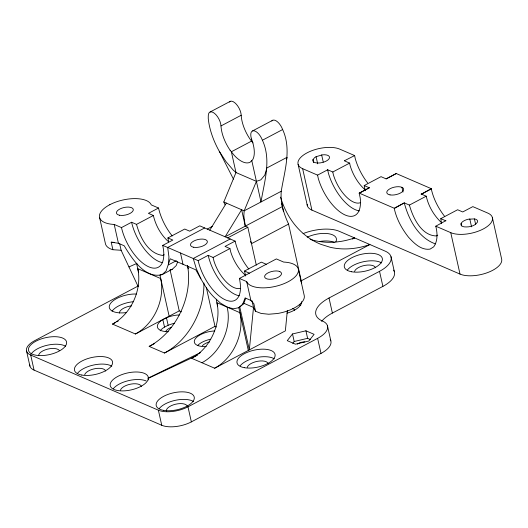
<?xml version="1.0" encoding="UTF-8"?>
<svg xmlns="http://www.w3.org/2000/svg" width="528" height="528" viewBox="0 0 528 528"><rect width="100%" height="100%" fill="white"/><g stroke="black" fill="none" stroke-linecap="round" stroke-linejoin="round"><path stroke-width="0.79" d="M148.19 378.404L148.183 379.289A19.483 8.666 -12.6 0 1 118.892 390.707A19.483 8.666 -12.6 0 1 119.071 375.778A19.483 8.666 -12.6 0 1 148.21 376.979L148.19 378.404L197.406 355.258M271.801 120.998A10.177 4.765 62.2 0 1 282.645 129.545C291.786 149.384 284.526 171.013 281.239 191.268C280.256 202.6 283.846 213.906 288.572 224.083L301.739 282.988M287.357 310.471L285.358 330.871L214.639 368.221L191.644 358.294A43.19 32.987 -66.6 0 0 217.774 307.883L216.282 299.27C207.082 291.364 201.808 280.104 195.769 269.808L170.234 258.779L166.109 270.923L162.155 274.626C144.811 279.16 131.762 258.238 124.186 245.771L118.417 243.276L111.203 242.18L112.886 249.718L121.123 250.265L138.072 286.361M286.48 159.436L287.113 157.285L266.891 167.963L264.785 175.151L260.832 179.843L256.417 181.361L235.983 172.537L231.363 151.78L230.122 150.256M177.652 261.809L176.207 265.591L172.26 269.287L162.155 274.626M217.714 305.95L216.988 302.742L227.278 307.171L233.521 308.781L238.841 307.679L243.738 303.481L245.777 298.162M225.073 204.818L223.799 201.986L235.983 172.537M251.585 139.148A26.717 12.507 62.2 0 1 252.529 159.938L251.797 160.624L256.417 181.361L244.167 210.844L243.844 215.84L245.282 226.149L247.823 227.258L256.318 265.148M209.788 230.188L226.347 203.095M292.505 333.96L287.258 340.652L295.429 344.183L308.847 341.022L314.094 334.33L305.923 330.799L292.505 333.96L294.188 341.497L292.756 343.319M251.797 160.624L250.081 162.235A26.717 12.507 62.2 0 1 234.247 155.39L231.363 151.78L251.572 141.108M316.1 156.704L314.543 157.687L312.86 159.839A8.547 3.802 -12.6 0 0 320.021 162.928L322.205 162.545A8.547 3.802 -12.6 0 0 328.885 159.02L329.465 157.945A8.547 3.802 -12.6 0 0 322.304 154.849L316.1 156.704L317.684 163.799M437.771 235.132L436.458 235.95C421.377 235.759 412.936 217.668 409.398 205.088L404.296 202.884L394.192 208.217L359.205 193.103L360.195 197.855A35.409 16.573 62.2 0 1 344.804 214.837A35.409 16.573 62.2 0 1 318.265 178.398L317.579 175.124L302.643 168.67A23.701 10.54 -12.6 0 1 307.118 152.823A23.701 10.54 -12.6 0 1 339.682 149.107L354.625 155.562L355.304 158.836A35.409 16.573 62.2 0 0 367.646 182.952M210.124 111.982L230.347 101.303M230.142 150.262A26.717 12.507 62.2 0 1 221.001 125.935L241.204 115.249A10.184 4.765 62.2 0 0 236.333 104.221A10.184 4.765 62.2 0 0 229.357 102.036M118.417 243.276L114.206 224.44A26.631 11.84 -12.6 0 1 109.745 204.732L109.857 204.673M252.549 130.931L272.771 120.245M251.566 139.141L250.958 136.838A10.177 4.765 62.2 0 1 254.536 130.911A10.177 4.765 62.2 0 1 262.416 140.23L282.645 129.545M114.206 224.44L121.486 227.588L131.591 222.248L136.521 224.38L153.358 215.49C155.661 225.43 160.895 234.973 168.577 241.758M172.234 235.937A34.789 16.282 62.2 0 1 158.532 208.019L148.427 213.358L153.358 215.49M168.683 241.824L167.904 237.937L184.741 229.046L189.658 231.165L199.756 225.832L235.125 241.111A34.795 16.282 62.2 0 0 248.833 269.029M121.486 227.588A34.789 16.282 62.2 0 0 148.903 266.897A34.789 16.282 62.2 0 0 162.716 245.395L172.821 240.062L167.904 237.937M204.673 227.957L167.706 247.48L162.716 245.395M207.233 229.086L212.276 226.42M281.239 191.268L244.167 210.844L223.799 201.986M317.579 175.124L327.683 169.792L332.792 171.996L349.628 163.106L350.143 165.574A26.717 12.507 62.2 0 0 364.934 189.592M344.48 160.717L354.625 155.562M176.359 260.68L168.419 264.878L168.94 256.892L167.706 247.48L198.165 260.634A34.795 16.282 62.2 0 0 225.581 299.957A34.795 16.282 62.2 0 0 239.402 278.447L276.368 258.925L283.635 262.066A26.605 11.827 -12.6 0 1 288.13 281.754A26.605 11.827 -12.6 0 1 246.668 281.589L239.402 278.447M282.355 206.573L225.106 236.808L241.619 209.741L245.282 226.149M227.66 237.91L247.823 227.258M138.184 286.004L34.762 340.626A21.549 9.583 -12.6 0 0 30.697 355.04L34.063 370.102L161.746 425.264A21.549 9.583 -12.6 0 0 191.354 421.885L320.998 353.417A25.852 11.497 -12.6 0 0 330.205 339.471M161.396 274.322L159.951 275.081L169.151 316.239M230.208 238.986L193.241 258.509L196.291 268.633L200.878 278.824M198.165 260.634L208.19 255.341L213.107 257.466L229.944 248.569L230.809 252.206A26.717 12.507 62.2 0 0 244.814 274.679M235.125 241.111L225.027 246.444L229.944 248.569M288.572 224.083L251.506 243.665L250.549 241.54M365.099 190.76A26.717 12.507 62.2 0 0 364.947 189.149L364.195 185.566L381.031 176.669L386.14 178.88L396.244 173.54L431.231 188.654C433.409 198.832 438.339 208.303 444.701 216.487M359.205 193.103L369.303 187.77L359.245 193.288M181.52 311.883L179.249 310.9L135.425 334L112.49 324.093L115.361 322.582M116.794 321.823L118.226 321.064M245.395 275.992A26.717 12.507 62.2 0 0 245.104 273.53L244.51 271.029L261.347 262.139L266.264 264.264M431.297 188.945L421.192 194.278L431.231 188.654M445.843 220.671L435.785 226.189C437.455 232.967 437.963 240.86 433.726 246.82L430.056 249.124C421.12 250.457 414.044 243.236 408.52 237.224C401.881 228.776 396.541 219.074 394.258 208.507L404.296 202.884M409.398 205.088L426.235 196.198C428.485 206.204 433.877 215.483 441.342 222.506M216.52 326.997L215.002 326.344L164.492 353.021L149.173 346.408L154.196 343.748M352.394 239.072L354.578 237.917A106.075 81.015 -66.6 0 1 310.154 239.362M243.738 303.481L238.841 307.679L248.312 350.434M300.643 281.114L369.904 244.537A106.075 81.015 -66.6 0 1 330.132 247.256L320.951 244.365A106.075 81.015 -66.6 0 1 280.507 197.102M441.527 223.502L440.781 218.645L457.618 209.755L462.726 211.959L472.831 206.626L487.799 213.094A23.701 10.54 -12.6 0 1 483.325 228.941A23.701 10.54 -12.6 0 1 450.754 232.657L435.785 226.189M320.998 353.417L317.625 338.349A25.852 11.497 -12.6 0 0 322.509 321.057A34.472 15.325 -12.6 0 1 329.017 298.003L379.526 271.326A30.162 13.411 -12.6 0 0 385.222 251.156L339.253 231.297A30.162 13.411 -12.6 0 0 303.098 233.6M321.651 321.367A34.472 15.325 -12.6 0 1 332.383 313.071L382.892 286.394A30.162 13.411 -12.6 0 0 393.637 270.125M30.697 355.04L158.38 410.197A21.549 9.583 -12.6 0 0 187.981 406.817L317.625 338.349M160.169 330.825A17.312 7.696 -12.6 0 1 164.518 327.103L162.835 319.572L166.465 317.75A17.312 7.696 -12.6 0 1 179.408 314.926M164.518 327.103L168.148 325.288A17.312 7.696 -12.6 0 1 174.511 323.294M200.455 352.625L148.196 378.094L148.526 379.909M128.957 266.95L136.917 263.38M164.182 254.76L162.591 255.427C147.952 253.48 140.032 237.224 136.521 224.38M294.188 341.497L307.606 338.329L310.576 339.616M172.26 269.287L170.049 269.749L179.249 310.9M111.203 242.18L114.2 242.385M474.415 218.902L468.23 219.219A8.547 3.802 -12.6 0 0 461.551 222.743L460.977 223.819A8.547 3.802 -12.6 0 0 464.138 226.849C468.864 227.304 474.969 226.34 477.576 221.925A8.547 3.802 -12.6 0 0 474.415 218.902L475.649 224.42M435.455 243.91C418.433 237.851 408.725 219.747 404.356 203.174M251.995 300.676L253.506 307.454L255.545 311.282L261.149 313.454L268.719 314.233L277.391 313.52A26.605 11.827 -12.6 0 0 304.22 295.482L298.327 269.115M344.52 160.895L349.628 163.106M421.133 193.994L426.235 196.198M364.195 185.566L369.303 187.77M440.781 218.645L445.889 220.856M307.177 204.389A23.701 10.54 -12.6 0 0 311.903 210.104L460.02 274.091A23.701 10.54 -12.6 0 0 487.311 272.699A23.701 10.54 -12.6 0 0 501.6 258.872L492.34 217.437M158.532 208.019L151.252 204.877A26.631 11.84 -12.6 0 0 109.745 204.732M244.51 271.029L249.427 273.154M255.545 311.282L253.862 303.745L250.879 300.425L245.104 297.931L242.794 303.976L243.817 303.27L253.506 307.454L249.335 349.892L239.791 307.177M216.282 299.27L220.381 303.032L227.278 307.171L239.969 312.728A43.19 32.987 -66.6 0 1 214.639 368.221M235.963 172.425L233.35 170.214L225.918 161.528L219.285 151.285A47.401 22.183 62.2 0 1 208.25 118.384L208.283 115.731A10.184 4.765 62.2 0 1 214.5 113.355A10.184 4.765 62.2 0 1 220.981 125.928M253.011 142.91L250.345 139.577A26.717 12.507 62.2 0 1 241.204 115.249M219.285 151.285L233.488 179.17M262.416 140.23C271.564 160.07 264.304 181.698 261.01 201.947L256.417 181.361M213.107 257.466L213.972 261.096A26.717 12.507 62.2 0 0 239.996 288.367M469.781 218.942L471.544 226.829M461.142 223.509L461.67 225.872M450.754 232.657L460.02 274.091M401.953 187.321L403.009 192.053M391.004 256.681L394.37 271.748M379.526 271.326L382.892 286.394M321.664 154.961L323.248 162.056M313.031 159.522L313.731 162.677M302.643 168.67L311.903 210.104M329.017 298.003L332.383 313.071M298.102 164.327L307.362 205.762M327.466 325.796L330.832 340.864M281.655 203.445L283.424 211.378M305.923 330.799L307.606 338.329M246.668 281.589L250.879 300.425M206.29 287.351L215.002 326.344M187.585 265.61L188.298 268.792M180.477 252.998L183.005 264.297M187.981 406.817L191.354 421.885M166.465 317.75L168.148 325.288M136.62 263.591L138.64 272.646M158.38 410.197L161.746 425.264M119.612 243.487L121.123 250.265M99.541 217.371L105.435 243.738A26.631 11.84 -12.6 0 0 112.886 249.718M26.565 351.087L29.931 366.155M396.244 173.54L386.14 178.88M332.792 171.996L333.307 174.464A26.717 12.507 62.2 0 0 360.657 202.561M327.644 169.607L328.363 173.059A35.409 16.573 62.2 0 0 359.324 210.896M227.278 307.171L228.063 312.312A43.19 32.987 -66.6 0 1 201.934 362.729M203.914 282.975A64.64 49.368 -66.6 0 1 164.492 353.021M187.506 265.459A64.64 49.368 -66.6 0 1 149.173 346.408M34.063 370.102A21.549 9.583 -12.6 0 1 29.766 364.907M297.356 344.117A6.461 2.871 -12.6 0 1 304.821 341.887M239.329 295.786A34.795 16.282 62.2 0 1 208.19 255.341M162.723 262.687A34.789 16.282 62.2 0 1 131.591 222.248M112.49 324.093A43.091 32.908 -66.6 0 0 137.749 268.64L160.677 278.546A43.091 32.908 -66.6 0 1 135.425 334M168.379 331.723A17.312 7.696 -12.6 0 1 162.835 319.572M202.25 345.827A10.791 4.798 -12.6 0 1 209.669 341.867M247.229 367.349A10.791 4.798 -12.6 0 1 257.776 361.251A10.791 4.798 -12.6 0 1 268.217 363.68M165.904 331.175A10.791 4.798 -12.6 0 1 171.105 327.38M84.698 374.728A10.791 4.798 -12.6 0 1 95.238 368.63A10.791 4.798 -12.6 0 1 105.679 371.059M120.45 390.179A10.791 4.798 -12.6 0 1 130.99 384.074A10.791 4.798 -12.6 0 1 141.431 386.503M166.399 411.312A10.791 4.798 -12.6 0 1 175.58 404.217A10.791 4.798 -12.6 0 1 187.4 406.362M38.636 355.661A10.791 4.798 -12.6 0 1 47.606 349.127A10.791 4.798 -12.6 0 1 59.374 350.506M354.552 271.438A10.771 4.792 -12.6 0 1 365.079 265.353A10.771 4.792 -12.6 0 1 375.5 267.775M119.453 313.071A10.791 4.798 -12.6 0 1 131.677 305.87M292.624 308.484A10.771 4.792 -12.6 0 1 294.683 310.457M307.197 237.191A19.463 8.653 -12.6 0 1 328.739 233.746A19.463 8.653 -12.6 0 1 335.782 241.916M301.594 301.673A19.463 8.653 -12.6 0 1 287.008 313.177M299.416 304.9A19.463 8.653 -12.6 0 1 300.788 305.62M319.519 241.487A19.463 8.653 -12.6 0 1 334.264 242.359M347.424 269.947A19.463 8.653 -12.6 0 1 363.878 261.637A19.463 8.653 -12.6 0 1 381.605 262.931M206.204 346.52A16.097 7.154 -12.6 0 1 194.865 339.491A16.097 7.154 -12.6 0 1 214.724 330.964M197.584 345.589A16.097 7.154 -12.6 0 1 210.698 339.2M240.101 365.851A19.483 8.666 -12.6 0 1 256.575 357.535A19.483 8.666 -12.6 0 1 274.316 358.829M126.271 312.609A19.483 8.666 -12.6 0 1 109.949 304.333A19.483 8.666 -12.6 0 1 136.475 294.023M112.094 311.137A19.483 8.666 -12.6 0 1 133.525 301.686M30.987 354.262A19.483 8.666 -12.6 0 1 46.926 345.312A19.483 8.666 -12.6 0 1 65.551 346.196M77.57 373.237A19.483 8.666 -12.6 0 1 94.037 364.921A19.483 8.666 -12.6 0 1 111.784 366.214M159.284 408.54A19.483 8.666 -12.6 0 1 175.758 400.224A19.483 8.666 -12.6 0 1 193.505 401.518M113.322 388.681A19.483 8.666 -12.6 0 1 146.157 380.939M279.787 271.564L278.236 271.115A8.62 3.835 -12.6 0 0 267.109 273.398A8.62 3.835 -12.6 0 0 266.317 278.678L267.868 279.127A8.62 3.835 -12.6 0 0 278.995 276.844A8.62 3.835 -12.6 0 0 279.787 271.564M119.572 215.246A8.62 3.835 -12.6 0 0 133.214 210.375A8.62 3.835 -12.6 0 0 121.803 208.164A8.62 3.835 -12.6 0 0 119.572 215.246M193.736 247.262A8.62 3.835 -12.6 0 0 207.293 242.299A8.62 3.835 -12.6 0 0 195.73 240.2A8.62 3.835 -12.6 0 0 193.736 247.262M351.628 271.762A19.463 8.653 -12.6 0 0 382.246 260.555A19.463 8.653 -12.6 0 0 356.129 255.823A19.463 8.653 -12.6 0 0 351.628 271.762M244.312 367.679A19.483 8.666 -12.6 0 0 274.963 356.459A19.483 8.666 -12.6 0 0 248.82 351.721A19.483 8.666 -12.6 0 0 244.312 367.679M38.339 355.522A19.483 8.666 -12.6 0 0 66.634 342.56A19.483 8.666 -12.6 0 0 37.62 340.349A19.483 8.666 -12.6 0 0 38.339 355.522M81.781 375.058A19.483 8.666 -12.6 0 0 112.431 363.845A19.483 8.666 -12.6 0 0 86.282 359.099A19.483 8.666 -12.6 0 0 81.781 375.058M163.495 410.362A19.483 8.666 -12.6 0 0 194.146 399.142A19.483 8.666 -12.6 0 0 168.003 394.403A19.483 8.666 -12.6 0 0 163.495 410.362M390.034 194.891A8.62 3.835 -12.6 0 0 403.59 189.928A8.62 3.835 -12.6 0 0 392.027 187.829A8.62 3.835 -12.6 0 0 390.034 194.891"/></g></svg>
